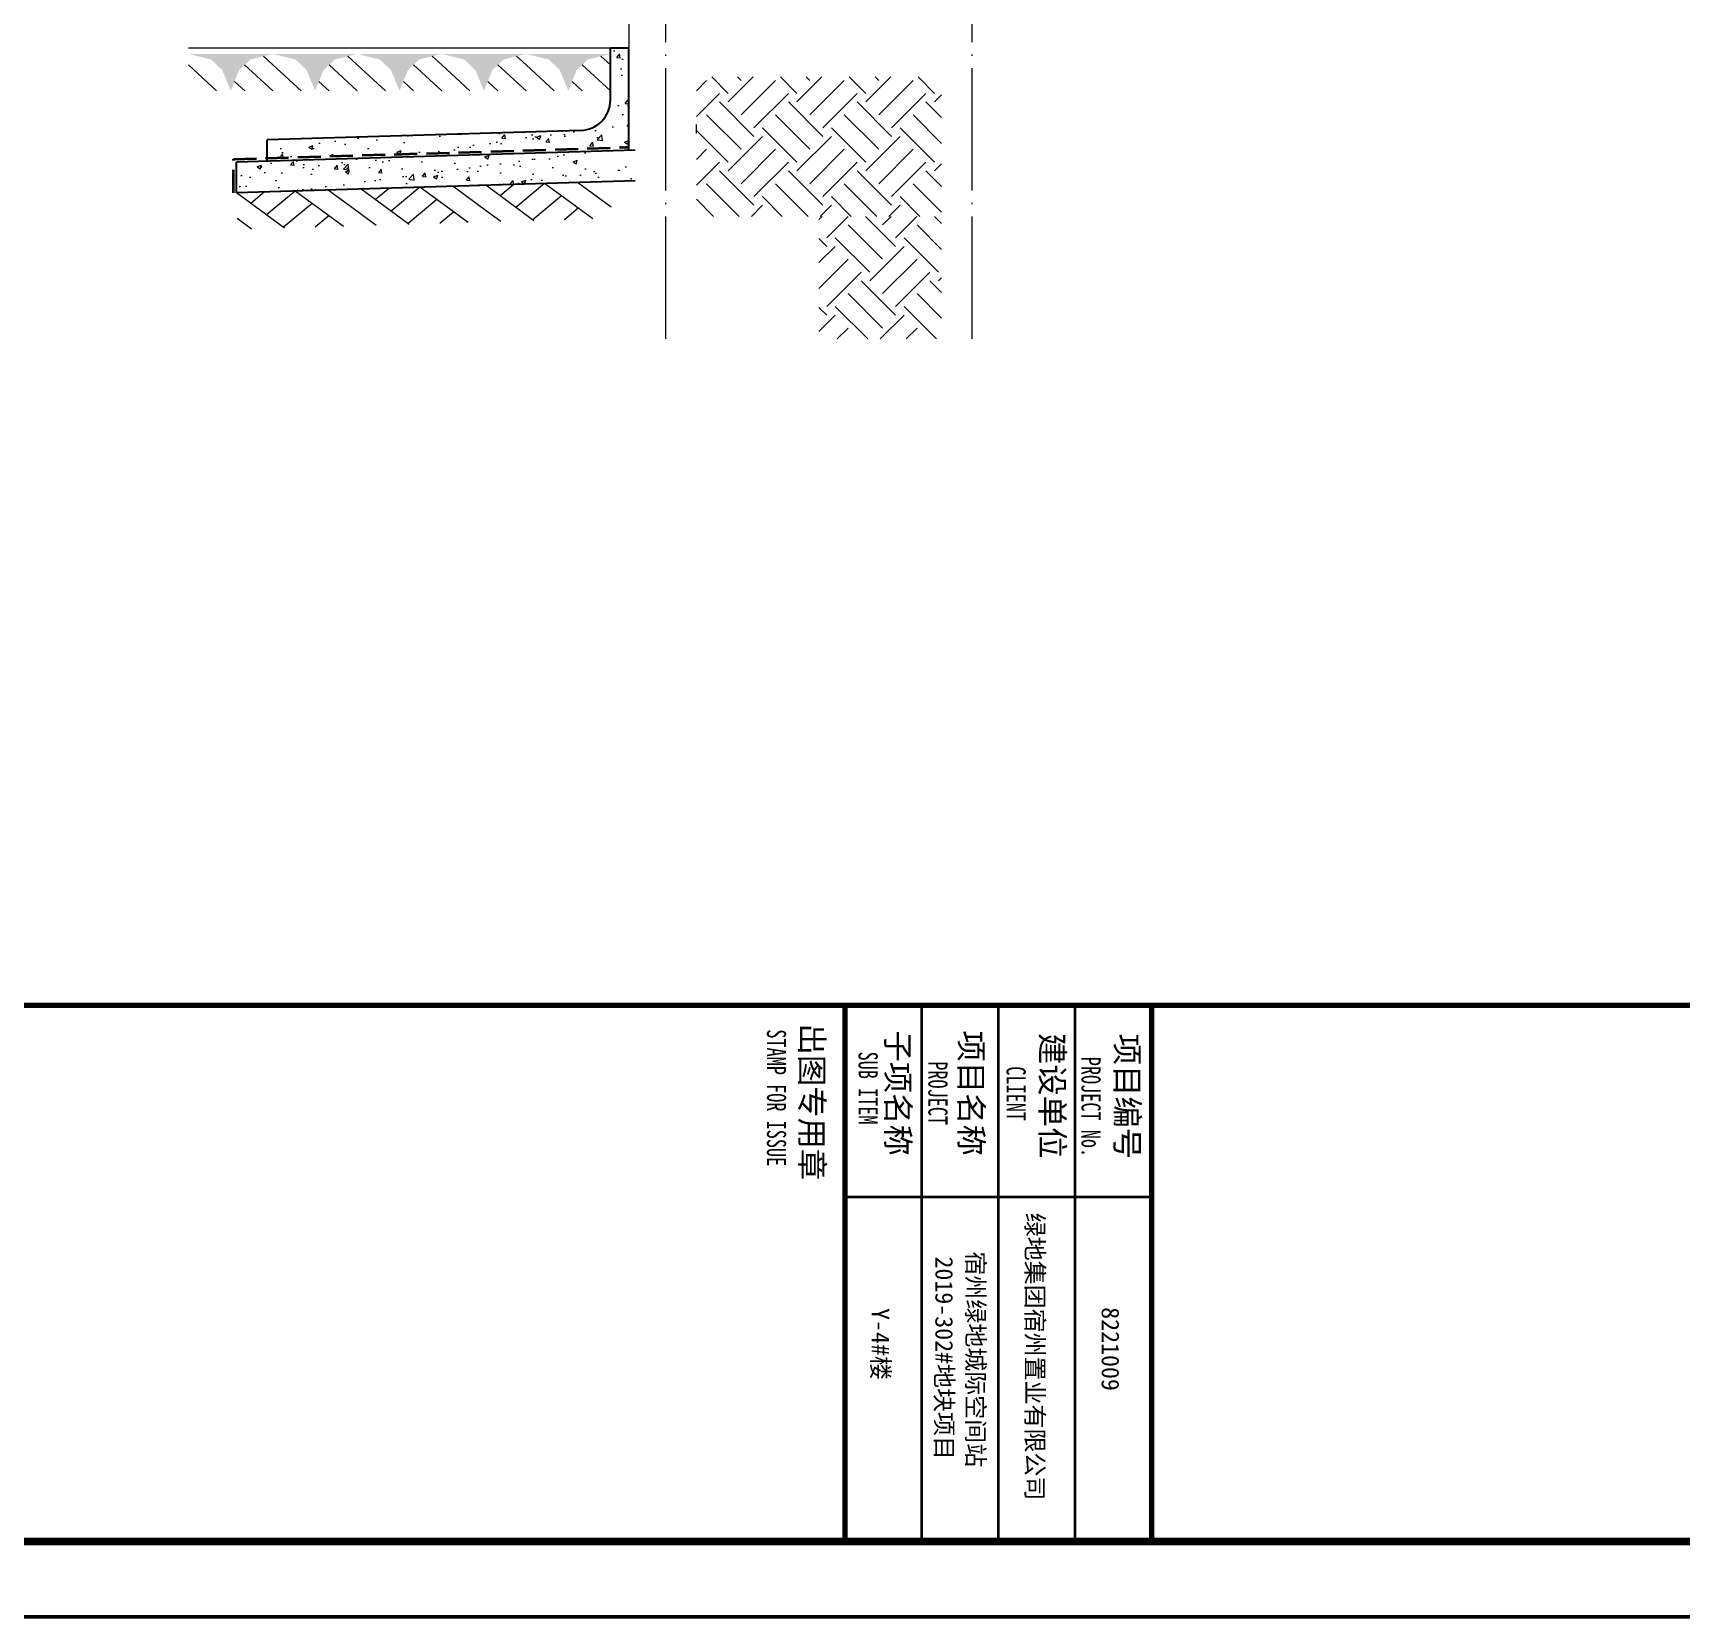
# Model space of a CAD drawing. Extents: x 27938 to 983267, y -209821 to 1628073.
# Drawn here: x 897106 to 902482, y -173716 to -168545 of the extents above; entities that cross this region are included whole.
import ezdxf

# ---------------------------------------------------------------- set-up
doc = ezdxf.new("R2010")
doc.units = 0
doc.header["$LTSCALE"] = 1000
doc.header["$MEASUREMENT"] = 0
doc.linetypes.add('DASH', pattern=[0.35, 0.25, -0.1])
doc.linetypes.add('DOTE', pattern=[2.42, 2, -0.2, 0.02, -0.2])
for name, color, linetype in [('COLUMN', 9, 'Continuous'), ('图框', 140, 'Continuous'), ('图签文字', 147, 'Continuous')]:
    doc.layers.add(name, color=color, linetype=linetype)
for name, color, linetype, lineweight in [('DOTE', 19, 'DOTE', 9), ('PUB_HATCH', 8, 'Continuous', 9), ('内粉刷', 37, 'Continuous', 9), ('图签', 147, 'Continuous', 18), ('填充', 251, 'Continuous', 5), ('立面-中轮廓线', 213, 'Continuous', 35), ('粉刷', 251, 'Continuous', 9)]:
    doc.layers.add(name, color=color, linetype=linetype, lineweight=lineweight)
doc.layers.add('yichutu', color=7, linetype='Continuous', true_color=0xffffff, plot=False)
doc.styles.add('宋体', font='', dxfattribs={"height": 50})
doc.styles.add('建筑图签-1', font='', dxfattribs={"width": 0.7})
doc.styles.get('宋体').set_extended_font_data('SimSun')
doc.styles.get('建筑图签-1').set_extended_font_data('SimHei')
pattern_1 = [(50, (28072.99, 249033.25), (143.452037, -12.550427), [15, -165]), (355, (28072.99, 249033.25), (-27.750267, 150.438427), [12, -132]), (100.4514, (28084.94, 249032.2), (115.701876, 137.88791), [12.74804, -140.22842]), (46.1842, (28072.99, 249073.25), (213.44821, -33.1038), [22.5, -247.5]), (96.6356, (28090.77, 249070.5), (186.93254, 194.82357), [19.12206, -210.3426]), (351.1842, (28072.99, 249073.25), (186.93239, 194.82372), [18, -198]), (21, (28092.99, 249063.25), (119.38141, -80.52378), [15, -165]), (326, (28092.99, 249063.25), (48.663066, 145.03001), [12, -132]), (71.4514, (28102.93, 249056.54), (168.044526, 64.5061), [12.74804, -140.22842]), (37.5, (28072.986, 249033.25), (2.431971, 66.578771), [0, -130.4, 0, -134, 0, -132.5]), (7.5, (28072.986, 249033.25), (52.613907, 78.882342), [0, -76.4, 0, -127.4, 0, -50.5]), (327.5, (28028.386, 249033.25), (106.764487, -4.510974), [0, -50, 0, -156, 0, -207]), (317.5, (28008.39, 249033.25), (116.637234, 20.020996), [0, -65, 0, -103.6, 0, -147])]

# ---------------------------------------------------------------- blocks, each defined once
blk = doc.blocks.new('GFDDDDRG')
at = {"layer": '图框'}
blk.add_lwpolyline([(923310, -107437), (923310, -159999), (893610, -159999), (893610, -107437)], close=True, dxfattribs=at)
blk.add_lwpolyline([(923310, -107437), (923310, -159999), (893610, -159999), (893610, -107437)], close=True, dxfattribs=at)
at = {"layer": '图框', "const_width": 50}
blk.add_lwpolyline([(894110, -159499), (922810, -159499), (922810, -108687), (894110, -108687)], close=True, dxfattribs=at)
at = {"layer": '图框'}
for points, const_width in [([(894110, -156002), (922810, -156002)], 35), ([(909660, -159502), (909660, -156002)], 35), ([(910160, -156002), (910160, -159502)], 17.5), ([(910660, -156002), (910660, -159502)], 17.5), ([(911160, -156002), (911160, -159502)], 17.5), ([(911660, -156002), (911660, -159502)], 35), ([(911660, -156002), (911660, -159502)], 35), ([(909660, -157252), (911660, -157252)], 17.5)]:
    blk.add_lwpolyline(points, dxfattribs=dict(at, const_width=const_width))
at = {"layer": '图框', "style": '建筑图签-1', "width": 0.7}
for s, p in [('STAMP FOR ISSUE', (909150, -156158)), ('SUB ITEM', (909748, -156303)), ('PROJECT', (910203, -156366)), ('CLIENT', (910713, -156399)), ('PROJECT No.', (911202, -156337, -899))]:
    blk.add_text(s, height=125, rotation=270, dxfattribs=at).set_placement(p)
at = {"layer": '图签', "color": 2, "style": '宋体'}
for s, height, p in [('绿地集团宿州置业有限公司', 114.67, (910841, -157355)), ('宿州绿地城际空间站', 114.7, (910454, -157607)), ('2019-302#地块项目', 114.67, (910249, -157640)), ('Y-4#楼', 114.7, (909834, -157977)), ('8221009', 114.7, (911334, -157971))]:
    blk.add_text(s, height=height, rotation=270, dxfattribs=at).set_placement(p)
at = {"layer": '图签文字', "color": 7, "style": '建筑图签-1'}
for s, p in [('出图专用章', (909369, -156120)), ('子项名称', (909930, -156165)), ('项目名称', (910408, -156165)), ('建设单位', (910937, -156182)), ('项目编号', (911426, -156186))]:
    blk.add_text(s, height=150, rotation=270, dxfattribs=at).set_placement(p)
blk = doc.blocks.new('yct-1051-594-26275-14850-25-1002.0')
at = {"layer": 'yichutu', "color": 7, "true_color": 0xffffff}
blk.add_lwpolyline([(0, 0), (0, 14850), (26275, 14850), (26275, 0)], close=True, dxfattribs=at)
blk = doc.blocks.new('$LinePat$素土夯实')
at = {"color": 0}
for p, q in [((0, -210), (210, 0)), ((120, -300), (420, 0)), ((420, 0), (608, -188)), ((495, -300), (795, 0)), ((615, 0), (705, -90)), ((315, -105), (502, -293)), ((210, -210), (300, -300)), ((705, -300), (795, -210))]:
    blk.add_line(p, q, dxfattribs=at)
blk = doc.blocks.new('$LinePat$自然土壤')
at = {"color": 0}
for p, q in [((0, -90), (71, -19)), ((0, -300), (211, -89)), ((420, -300), (630, -90)), ((210, -300), (286, -224))]:
    blk.add_line(p, q, dxfattribs=at)
for points in [[(0, 0), (630, 0), (168, -45), (462, -45)], [(168, -45), (462, -45), (252, -132), (378, -132)], [(252, -132), (378, -132), (315, -300)]]:
    blk.add_solid(points, dxfattribs=at)
blk = doc.blocks.new('sanshui')
at = {"layer": '粉刷'}
h = blk.add_hatch(dxfattribs=at)
h.set_pattern_fill('混凝土', color=256, scale=20)
h.set_pattern_definition(pattern_1)
edge = h.paths.add_edge_path()
edge.add_line((346317.8, 427329.6), (346257.8, 427329.6))
edge.add_line((346257.8, 427329.6), (346257.8, 427160.3))
edge.add_arc((346157.8, 427160.3), 100, 271.7184, 360, ccw=False)
edge.add_line((346160.8, 427060.3), (345137.8, 427029.6))
edge.add_line((345137.8, 427029.6), (345137.8, 426969.6))
edge.add_line((345137.8, 426969.6), (346317.8, 427005))
edge.add_line((346317.8, 427005), (346317.8, 427329.6))
h = blk.add_hatch(dxfattribs=at)
h.set_pattern_fill('混凝土', color=256, scale=20)
h.set_pattern_definition(pattern_1)
h.paths.add_polyline_path([(346337.8, 426895.6), (346337.8, 426995.6), (345037.8, 426956.6), (345037.8, 426856.6)])
at = {"layer": 'COLUMN'}
for p, q in [((346257.8, 427329.6), (346317.8, 427329.6)), ((346257.8, 427160.3), (346257.8, 427329.6)), ((346317.8, 426995), (346317.8, 427329.6)), ((346160.8, 427060.3), (345137.8, 427029.6)), ((345137.8, 426959.6), (345137.8, 427029.6)), ((346338.1, 426995.6), (345037.8, 426956.6)), ((345037.8, 426856.6), (345037.8, 426956.6)), ((346338.1, 426895.6), (345037.8, 426856.6))]:
    blk.add_line(p, q, dxfattribs=at)
blk.add_arc((346157.8, 427160.3), 100, 271.7184, 0, dxfattribs=at)
at = {"layer": '立面-中轮廓线', "linetype": 'DASH', "ltscale": 0.3}
blk.add_lwpolyline([(345027.8, 426856.6), (345027.8, 426966.3), (346317.8, 427005)], dxfattribs=at)
at = {"layer": '粉刷'}
blk.add_line((344881.5, 427329.6), (346257.8, 427329.6), dxfattribs=at)
at = {"layer": '粉刷', "yscale": 0.4, "zscale": 0.4}
for name, p, xscale, rotation in [('$LinePat$自然土壤', (345156.8, 427309.6), -0.4369306507241237, 359.9999999999903), ('$LinePat$自然土壤', (345432, 427309.6), -0.4369306507241237, 359.9999999999903), ('$LinePat$自然土壤', (345707.3, 427309.6), -0.4369306507241237, 359.9999999999903), ('$LinePat$自然土壤', (345982.6, 427309.6), -0.4369306507241237, 359.9999999999903), ('$LinePat$自然土壤', (346257.8, 427309.6), -0.4369306507241237, 359.9999999999903), ('$LinePat$素土夯实', (345444.5, 426868.8), -0.5117605352322558, 1.718358001643932), ('$LinePat$素土夯实', (345851.2, 426881), -0.5117605352322558, 1.718358001643932), ('$LinePat$素土夯实', (346257.8, 426893.2), -0.5117605352322558, 1.718358001643932)]:
    blk.add_blockref(name, p, dxfattribs=dict(at, xscale=xscale, rotation=rotation))

msp = doc.modelspace()

# ---------------------------------------------------------------- hatches: boundary and pattern name
at = {"layer": '填充'}
h = msp.add_hatch(dxfattribs=at)
h.set_pattern_fill('EARTH', color=250, scale=50, angle=45, style=0)
h.set_pattern_definition([(45, (33761.33, -42456.95), (0, 224.506403), [158.75, -158.75]), (45, (33719.24, -42414.86), (0, 224.506403), [158.75, -158.75]), (45, (33677.14, -42372.76), (0, 224.506403), [158.75, -158.75]), (135, (33677.14, -42344.7), (-224.506403, 0), [158.75, -158.75]), (135, (33719.24, -42302.6), (-224.506403, 0), [158.75, -158.75]), (135, (33761.33, -42260.5), (-224.506403, 0), [158.75, -158.75])])
h.paths.add_polyline_path([(899270.4, -169143), (900070.4, -169143), (900070.4, -168688), (899270.4, -168688)])
h = msp.add_hatch(dxfattribs=at)
h.set_pattern_fill('EARTH', color=250, scale=50, angle=45, style=0)
h.set_pattern_definition([(45, (-215427.87, -624736.4), (0, 224.506403), [158.75, -158.75]), (45, (-215469.96, -624694.31), (0, 224.506403), [158.75, -158.75]), (45, (-215512.06, -624652.21), (0, 224.506403), [158.75, -158.75]), (135, (-215512.06, -624624.15), (-224.506403, 0), [158.75, -158.75]), (135, (-215469.96, -624582.06), (-224.506403, 0), [158.75, -158.75]), (135, (-215427.87, -624539.96), (-224.506403, 0), [158.75, -158.75])])
h.paths.add_polyline_path([(900070.4, -169143), (899670.4, -169143), (899670.4, -169543), (900070.4, -169543)])

# ---------------------------------------------------------------- linework, layer by layer
at = {"layer": 'DOTE', "linetype": 'DOTE', "ltscale": 0.2}
for p, q in [((899170.4, -169543), (899170.4, -151863)), ((900170.4, -169543), (900170.4, -151863))]:
    msp.add_line(p, q, dxfattribs=at)
at = {"layer": 'PUB_HATCH', "color": 215, "true_color": 0xa953a0}
msp.add_line((899270.4, -168873), (899270.4, -168843), dxfattribs=at)
at = {"layer": '内粉刷'}
for points in [[(898940.4, -168263), (899050.4, -168263), (899050.4, -168593)], [(898890.4, -168893), (898890.4, -168893)]]:
    msp.add_lwpolyline(points, dxfattribs=at)

# ---------------------------------------------------------------- block references
at = {"xscale": 0.5, "yscale": 0.5, "zscale": 0.5}
msp.add_blockref('GFDDDDRG', (444925.6, -93716.5), dxfattribs=at)
msp.add_blockref('sanshui', (552732.3, -595922.7))
at = {"layer": 'yichutu', "rotation": 270}
msp.add_blockref('yct-1051-594-26275-14850-25-1002.0', (891730.5, -147435), dxfattribs=at)

doc.saveas('drawing.dxf')
